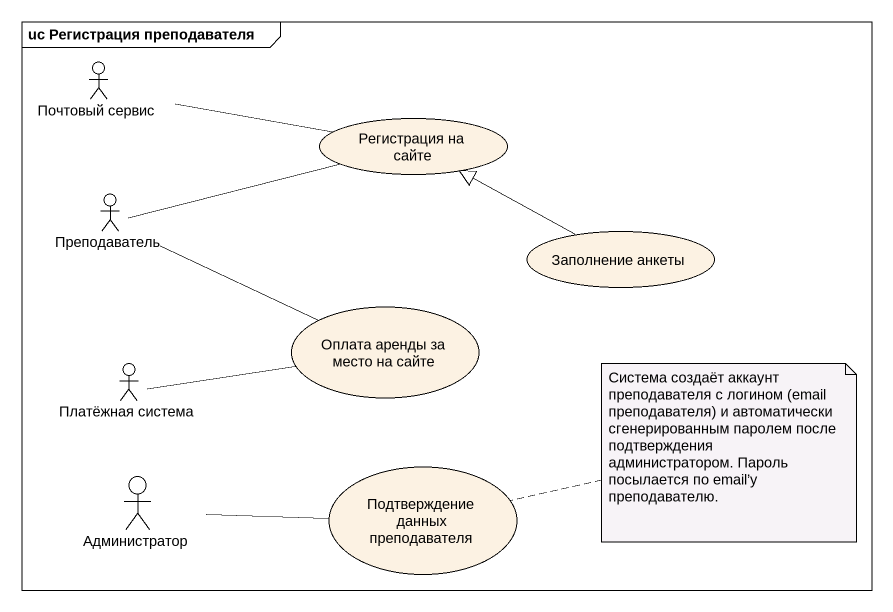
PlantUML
@startuml
mainframe uc Регистрация преподавателя
actor "Почтовый сервис" as Почтовый_сервис
usecase "Регистрация на сайте" as Регистрация_на_сайте
actor Преподаватель
usecase "Заполнение анкеты" as Заполнение_анкеты
usecase "Оплата аренды за место на сайте" as Оплата_аренды_за_место_на
actor "Платёжная система" as Платёжная_система
actor Администратор
usecase "Подтверждение данных преподавателя" as Подтверждение_данных
Почтовый_сервис -right- Регистрация_на_сайте
Регистрация_на_сайте -left- Преподаватель
Заполнение_анкеты -left-|> Регистрация_на_сайте
Оплата_аренды_за_место_на -left- Преподаватель
Платёжная_система -right- Оплата_аренды_за_место_на
Администратор -right- Подтверждение_данных
note right of Подтверждение_данных : Система создаёт аккаунт преподавателя с логином (email преподавателя) и автоматически сгенерированным паролем после подтверждения администратором. Пароль посылается по email’у преподавателю.
@enduml
